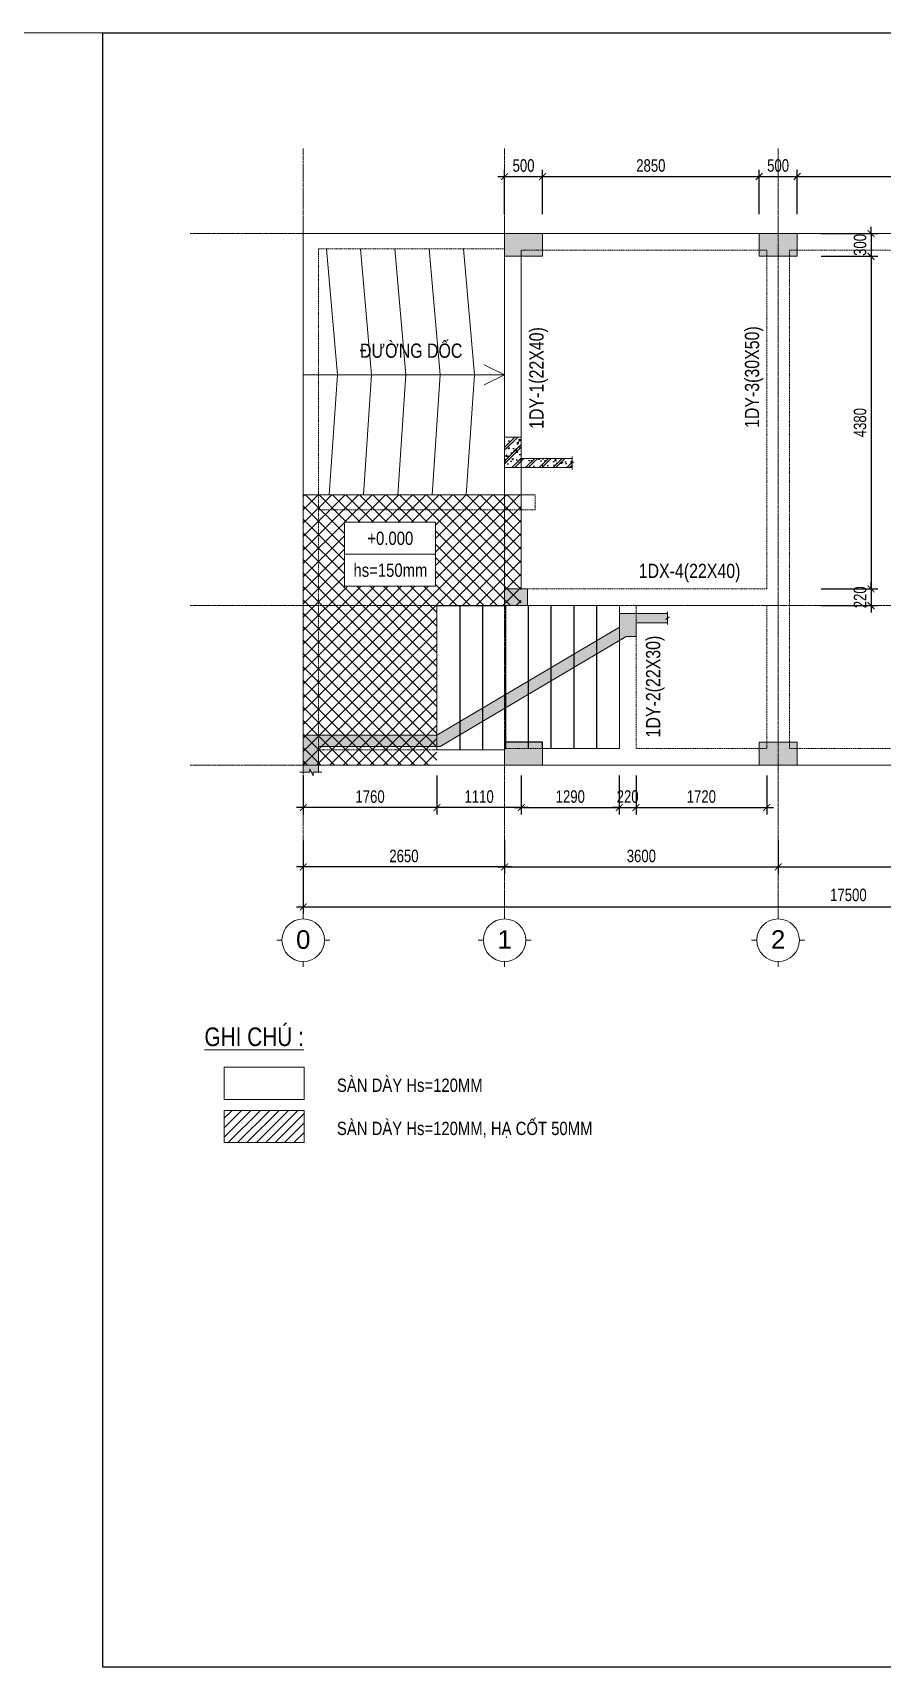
# Model space of a CAD drawing. Extents: x -165145 to 691808, y -202842 to 311040.
# Drawn here: x 212522 to 223704, y -21190 to 335 of the extents above; entities that cross this region are included whole.
import ezdxf
from ezdxf.enums import TextEntityAlignment as Align

# ---------------------------------------------------------------- set-up
doc = ezdxf.new("R2010")
doc.units = 0
doc.header["$LTSCALE"] = 10
doc.header["$MEASUREMENT"] = 0
for name, pattern in [('CENTER', [2, 1.25, -0.25, 0.25, -0.25]), ('HIDDEN', [2.3807, 1.587, -0.7937]), ('ketcau-1', [2, 1, 1])]:
    doc.linetypes.add(name, pattern=pattern)
doc.layers.get('0').update_dxf_attribs({"linetype": 'CONTINUOUS'})
doc.layers.get('Defpoints').update_dxf_attribs({"color": 5, "linetype": 'CONTINUOUS'})
for name, color, linetype, lineweight in [('DIM', 8, 'CONTINUOUS', 13), ('GE_KC_DIM', 1, 'CONTINUOUS', 20), ('GE_KC_GHICHU', 4, 'CONTINUOUS', 20), ('GE_KC_HATCH', 250, 'CONTINUOUS', 20), ('GE_KC_NETKHUAT', 9, 'HIDDEN', 20), ('GE_KC_NETMANH', 8, 'CONTINUOUS', 20), ('GE_KC_NETTHAY', 2, 'CONTINUOUS', 20), ('GE_KC_TEXT', 4, 'CONTINUOUS', 20), ('GE_KC_TEXT TRUC', 4, 'CONTINUOUS', 20), ('GE_KC_TRUC', 5, 'CENTER', 20), ('L-SITE', 91, 'CONTINUOUS', 9)]:
    doc.layers.add(name, color=color, linetype=linetype, lineweight=lineweight)
for name, color, linetype in [('GE_KC_AXIS', 5, 'CENTER'), ('HATCH', 179, 'CONTINUOUS'), ('REBAR', 6, 'CONTINUOUS')]:
    doc.layers.add(name, color=color, linetype=linetype)
doc.styles.add('Arial', font='arial.ttf', dxfattribs={"height": 400})
doc.styles.add('GE_KC-Arial', font='arial.ttf', dxfattribs={"width": 0.75})
doc.styles.add('VNCC-Arial', font='arial.ttf', dxfattribs={"width": 0.8})
doc.dimstyles.new('GE_KC_DIM75', dxfattribs={"dimscale": 75, "dimtxt": 2.2, "dimasz": 1.2, "dimexe": 1.2, "dimexo": 0, "dimgap": 0.8, "dimtad": 1, "dimdec": 0, "dimzin": 1, "dimdsep": 46, "dimtxsty": 'GE_KC-Arial', "dimblk": 'ARCHTICK', "dimcen": 1.2, "dimdle": 1.2, "dimclrd": 1, "dimclre": 1, "dimclrt": 4, "dimadec": 0, "dimazin": 0, "dimtfac": 1, "dimtdec": 0, "dimtix": 1, "dimtmove": 2, "dimatfit": 3, "dimfxl": 0.15, "dimtvp": 0.833333, "dimtolj": 1, "dimtzin": 0, "dimarcsym": 0})

# ---------------------------------------------------------------- blocks, each defined once
blk = doc.blocks.new('Grid - M_Grid Head - Circle-24584-TẦNG 2')
at = {"layer": 'L-SITE'}
for p, q in [((0, 4), (0, 5)), ((-4, 0), (-5, 0)), ((4, 0), (5, 0)), ((0, -4), (0, -5))]:
    blk.add_line(p, q, dxfattribs=at)
blk.add_circle((0, 0), 4, dxfattribs=at)
blk = doc.blocks.new('_ArchTick')
at = {"color": 0, "linetype": 'ByBlock', "const_width": 0.15}
blk.add_lwpolyline([(-0.5, -0.5), (0.5, 0.5)], dxfattribs=at)
blk = doc.blocks.new('*D1464')
at = {"layer": 'Defpoints', "color": 0, "transparency": 16777216}
for p in [(15914, 7000), (16882, 7000), (16048, 0)]:
    blk.add_point(p, dxfattribs=at)
at = {"layer": 'GE_KC_DIM', "color": 1, "lineweight": -2, "transparency": 16777216}
for p, q in [((15914, 7000), (16972, 7000)), ((16882, -90), (16882, 7090)), ((16048, 0), (16972, 0))]:
    blk.add_line(p, q, dxfattribs=at)
at = {"layer": 'GE_KC_DIM', "color": 1, "lineweight": -2, "transparency": 16777216, "xscale": 90, "yscale": 90, "zscale": 90}
for p, rotation in [((16882, 7000), 90), ((16882, 0), 270)]:
    blk.add_blockref('_ArchTick', p, dxfattribs=dict(at, rotation=rotation))
at = {"layer": 'GE_KC_DIM', "color": 4, "transparency": 16777216, "insert": (16737, 3500), "char_height": 165, "attachment_point": 5, "rotation": 90, "style": 'GE_KC-Arial'}
blk.add_mtext('\\A1;7000', dxfattribs=at)
blk = doc.blocks.new('*D1465')
at = {"layer": 'Defpoints', "color": 0, "transparency": 16777216}
for p in [(0, -991), (3600, -991), (3600, -1341)]:
    blk.add_point(p, dxfattribs=at)
at = {"layer": 'GE_KC_DIM', "color": 1, "lineweight": -2, "transparency": 16777216}
for p, q in [((0, -991), (0, -1431)), ((3600, -991), (3600, -1431)), ((-90, -1341), (3690, -1341))]:
    blk.add_line(p, q, dxfattribs=at)
at = {"layer": 'GE_KC_DIM', "color": 1, "lineweight": -2, "transparency": 16777216, "xscale": 90, "yscale": 90, "zscale": 90, "rotation": 180}
blk.add_blockref('_ArchTick', (0, -1341), dxfattribs=at)
at = {"layer": 'GE_KC_DIM', "color": 1, "lineweight": -2, "transparency": 16777216, "xscale": 90, "yscale": 90, "zscale": 90}
blk.add_blockref('_ArchTick', (3600, -1341), dxfattribs=at)
at = {"layer": 'GE_KC_DIM', "color": 4, "transparency": 16777216, "insert": (1800, -1197), "char_height": 165, "attachment_point": 5, "style": 'GE_KC-Arial'}
blk.add_mtext('\\A1;3600', dxfattribs=at)
blk = doc.blocks.new('*D1466')
at = {"layer": 'Defpoints', "color": 0, "transparency": 16777216}
for p in [(10800, -1062), (12450, -1062), (12450, -1341)]:
    blk.add_point(p, dxfattribs=at)
at = {"layer": 'GE_KC_DIM', "color": 1, "lineweight": -2, "transparency": 16777216}
for p, q in [((10800, -1062), (10800, -1431)), ((12450, -1062), (12450, -1431)), ((10710, -1341), (12540, -1341))]:
    blk.add_line(p, q, dxfattribs=at)
at = {"layer": 'GE_KC_DIM', "color": 1, "lineweight": -2, "transparency": 16777216, "xscale": 90, "yscale": 90, "zscale": 90, "rotation": 180}
blk.add_blockref('_ArchTick', (10800, -1341), dxfattribs=at)
at = {"layer": 'GE_KC_DIM', "color": 1, "lineweight": -2, "transparency": 16777216, "xscale": 90, "yscale": 90, "zscale": 90}
blk.add_blockref('_ArchTick', (12450, -1341), dxfattribs=at)
at = {"layer": 'GE_KC_DIM', "color": 4, "transparency": 16777216, "insert": (11625, -1197), "char_height": 165, "attachment_point": 5, "style": 'GE_KC-Arial'}
blk.add_mtext('\\A1;1650', dxfattribs=at)
blk = doc.blocks.new('*D1467')
at = {"layer": 'Defpoints', "color": 0, "transparency": 16777216}
for p in [(12450, -1062), (14850, -1062), (14850, -1341)]:
    blk.add_point(p, dxfattribs=at)
at = {"layer": 'GE_KC_DIM', "color": 1, "lineweight": -2, "transparency": 16777216}
for p, q in [((12450, -1062), (12450, -1431)), ((14850, -1062), (14850, -1431)), ((12360, -1341), (14940, -1341))]:
    blk.add_line(p, q, dxfattribs=at)
at = {"layer": 'GE_KC_DIM', "color": 1, "lineweight": -2, "transparency": 16777216, "xscale": 90, "yscale": 90, "zscale": 90, "rotation": 180}
blk.add_blockref('_ArchTick', (12450, -1341), dxfattribs=at)
at = {"layer": 'GE_KC_DIM', "color": 1, "lineweight": -2, "transparency": 16777216, "xscale": 90, "yscale": 90, "zscale": 90}
blk.add_blockref('_ArchTick', (14850, -1341), dxfattribs=at)
at = {"layer": 'GE_KC_DIM', "color": 4, "transparency": 16777216, "insert": (13650, -1197), "char_height": 165, "attachment_point": 5, "style": 'GE_KC-Arial'}
blk.add_mtext('\\A1;2400', dxfattribs=at)
blk = doc.blocks.new('*D1468')
at = {"layer": 'Defpoints', "color": 0, "transparency": 16777216}
for p in [(-2650, -991), (14850, -1062), (14850, -1866)]:
    blk.add_point(p, dxfattribs=at)
at = {"layer": 'GE_KC_DIM', "color": 1, "lineweight": -2, "transparency": 16777216}
for p, q in [((-2650, -991), (-2650, -1956)), ((14850, -1062), (14850, -1956)), ((-2740, -1866), (14940, -1866))]:
    blk.add_line(p, q, dxfattribs=at)
at = {"layer": 'GE_KC_DIM', "color": 1, "lineweight": -2, "transparency": 16777216, "xscale": 90, "yscale": 90, "zscale": 90, "rotation": 180}
blk.add_blockref('_ArchTick', (-2650, -1866), dxfattribs=at)
at = {"layer": 'GE_KC_DIM', "color": 1, "lineweight": -2, "transparency": 16777216, "xscale": 90, "yscale": 90, "zscale": 90}
blk.add_blockref('_ArchTick', (14850, -1866), dxfattribs=at)
at = {"layer": 'GE_KC_DIM', "color": 4, "transparency": 16777216, "insert": (4525, -1710), "char_height": 165, "attachment_point": 5, "style": 'GE_KC-Arial'}
blk.add_mtext('\\A1;17500', dxfattribs=at)
blk = doc.blocks.new('*D1469')
at = {"layer": 'Defpoints', "color": 0, "transparency": 16777216}
for p in [(15914, 7000), (15914, 2100), (16357, 2100)]:
    blk.add_point(p, dxfattribs=at)
at = {"layer": 'GE_KC_DIM', "color": 1, "lineweight": -2, "transparency": 16777216}
for p, q in [((15914, 7000), (16447, 7000)), ((16357, 7090), (16357, 2010)), ((15914, 2100), (16447, 2100))]:
    blk.add_line(p, q, dxfattribs=at)
at = {"layer": 'GE_KC_DIM', "color": 1, "lineweight": -2, "transparency": 16777216, "xscale": 90, "yscale": 90, "zscale": 90}
for p, rotation in [((16357, 7000), 90), ((16357, 2100), 270)]:
    blk.add_blockref('_ArchTick', p, dxfattribs=dict(at, rotation=rotation))
at = {"layer": 'GE_KC_DIM', "color": 4, "transparency": 16777216, "insert": (16212, 4550), "char_height": 165, "attachment_point": 5, "rotation": 90, "style": 'GE_KC-Arial'}
blk.add_mtext('\\A1;4900', dxfattribs=at)
blk = doc.blocks.new('*D1470')
at = {"layer": 'Defpoints', "color": 0, "transparency": 16777216}
for p in [(15914, 2100), (16048, 0), (16357, 0)]:
    blk.add_point(p, dxfattribs=at)
at = {"layer": 'GE_KC_DIM', "color": 1, "lineweight": -2, "transparency": 16777216}
for p, q in [((16357, 2190), (16357, -90)), ((15914, 2100), (16447, 2100)), ((16048, 0), (16447, 0))]:
    blk.add_line(p, q, dxfattribs=at)
at = {"layer": 'GE_KC_DIM', "color": 1, "lineweight": -2, "transparency": 16777216, "xscale": 90, "yscale": 90, "zscale": 90}
for p, rotation in [((16357, 2100), 90), ((16357, 0), 270)]:
    blk.add_blockref('_ArchTick', p, dxfattribs=dict(at, rotation=rotation))
at = {"layer": 'GE_KC_DIM', "color": 4, "transparency": 16777216, "insert": (16212, 1050), "char_height": 165, "attachment_point": 5, "rotation": 90, "style": 'GE_KC-Arial'}
blk.add_mtext('\\A1;2100', dxfattribs=at)
blk = doc.blocks.new('*D1471')
at = {"layer": 'Defpoints', "color": 0, "transparency": 16777216}
for p in [(-2650, -991), (0, -991), (-2650, -1341)]:
    blk.add_point(p, dxfattribs=at)
at = {"layer": 'GE_KC_DIM', "color": 1, "lineweight": -2, "transparency": 16777216}
for p, q in [((-2650, -991), (-2650, -1431)), ((0, -991), (0, -1431)), ((90, -1341), (-2740, -1341))]:
    blk.add_line(p, q, dxfattribs=at)
at = {"layer": 'GE_KC_DIM', "color": 1, "lineweight": -2, "transparency": 16777216, "xscale": 90, "yscale": 90, "zscale": 90, "rotation": 180}
blk.add_blockref('_ArchTick', (-2650, -1341), dxfattribs=at)
at = {"layer": 'GE_KC_DIM', "color": 1, "lineweight": -2, "transparency": 16777216, "xscale": 90, "yscale": 90, "zscale": 90}
blk.add_blockref('_ArchTick', (0, -1341), dxfattribs=at)
at = {"layer": 'GE_KC_DIM', "color": 4, "transparency": 16777216, "insert": (-1325, -1197), "char_height": 165, "attachment_point": 5, "style": 'GE_KC-Arial'}
blk.add_mtext('\\A1;2650', dxfattribs=at)
blk = doc.blocks.new('*D1472')
at = {"layer": 'Defpoints', "color": 0, "transparency": 16777216}
for p in [(3600, -991), (7200, -991), (7200, -1341)]:
    blk.add_point(p, dxfattribs=at)
at = {"layer": 'GE_KC_DIM', "color": 1, "lineweight": -2, "transparency": 16777216}
for p, q in [((3600, -991), (3600, -1431)), ((7200, -991), (7200, -1431)), ((3510, -1341), (7290, -1341))]:
    blk.add_line(p, q, dxfattribs=at)
at = {"layer": 'GE_KC_DIM', "color": 1, "lineweight": -2, "transparency": 16777216, "xscale": 90, "yscale": 90, "zscale": 90, "rotation": 180}
blk.add_blockref('_ArchTick', (3600, -1341), dxfattribs=at)
at = {"layer": 'GE_KC_DIM', "color": 1, "lineweight": -2, "transparency": 16777216, "xscale": 90, "yscale": 90, "zscale": 90}
blk.add_blockref('_ArchTick', (7200, -1341), dxfattribs=at)
at = {"layer": 'GE_KC_DIM', "color": 4, "transparency": 16777216, "insert": (5400, -1197), "char_height": 165, "attachment_point": 5, "style": 'GE_KC-Arial'}
blk.add_mtext('\\A1;3600', dxfattribs=at)
blk = doc.blocks.new('*D1473')
at = {"layer": 'Defpoints', "color": 0, "transparency": 16777216}
for p in [(7200, -991), (10800, -1062), (10800, -1341)]:
    blk.add_point(p, dxfattribs=at)
at = {"layer": 'GE_KC_DIM', "color": 1, "lineweight": -2, "transparency": 16777216}
for p, q in [((7200, -991), (7200, -1431)), ((10800, -1062), (10800, -1431)), ((7110, -1341), (10890, -1341))]:
    blk.add_line(p, q, dxfattribs=at)
at = {"layer": 'GE_KC_DIM', "color": 1, "lineweight": -2, "transparency": 16777216, "xscale": 90, "yscale": 90, "zscale": 90, "rotation": 180}
blk.add_blockref('_ArchTick', (7200, -1341), dxfattribs=at)
at = {"layer": 'GE_KC_DIM', "color": 1, "lineweight": -2, "transparency": 16777216, "xscale": 90, "yscale": 90, "zscale": 90}
blk.add_blockref('_ArchTick', (10800, -1341), dxfattribs=at)
at = {"layer": 'GE_KC_DIM', "color": 4, "transparency": 16777216, "insert": (9000, -1197), "char_height": 165, "attachment_point": 5, "style": 'GE_KC-Arial'}
blk.add_mtext('\\A1;3600', dxfattribs=at)
blk = doc.blocks.new('HTT2')
at = {"layer": 'GE_KC_HATCH'}
h = blk.add_hatch(dxfattribs=at)
h.set_pattern_fill('ANSI31', color=256, scale=700)
h.set_pattern_definition([(45, (-218733.47, 9309.92), (-61.871843, 61.871843), [])])
h.paths.add_polyline_path([(12450, 6775), (11050, 6785), (11050, 6610), (11050, 6600), (11050, 4110), (12450, 4110)])
h.paths.add_polyline_path([(12384, 4366), (12384, 5829)], flags=16)
h = blk.add_hatch(color=256, dxfattribs=at)
h.dxf.hatch_style = 1
h.paths.add_polyline_path([(12947, 6577), (14630, 6780), (12670, 6780), (12670, 6090)])
h = blk.add_hatch(color=256, dxfattribs=at)
h.dxf.hatch_style = 1
h.paths.add_polyline_path([(14630, 5870), (12670, 5870), (12670, 2210), (13050, 5379)])
h = blk.add_hatch(color=256, dxfattribs=at)
h.dxf.hatch_style = 1
h.paths.add_polyline_path([(14630, 1990), (12670, 1990), (12670, 220), (13044, 1670)])
at = {"layer": 'DIM', "ltscale": 0.05}
for points in [[(-2346, 6800), (-2201, 5139), (-2308, 3560)], [(-1895, 6800), (-1750, 5139), (-1857, 3560)], [(-1444, 6800), (-1299, 5139), (-1406, 3560)], [(-993, 6800), (-848, 5139), (-955, 3560)], [(-542, 6800), (-397, 5139), (-504, 3560)]]:
    blk.add_lwpolyline(points, dxfattribs=at)
at = {"layer": 'GE_KC_HATCH', "flags": 128}
for points in [[(12670, 6090), (12947, 6577), (14630, 6780)], [(12670, 2210), (13050, 5379), (14630, 5870)], [(12670, 220), (13044, 1670), (14630, 1990)]]:
    blk.add_lwpolyline(points, dxfattribs=at)
at = {"layer": 'GE_KC_NETKHUAT'}
for p, q in [((3450, 6780), (220, 6780)), ((3450, 6780), (3450, 2320)), ((3750, 6780), (3750, 220)), ((7050, 6780), (3750, 6780)), ((7050, 6780), (7050, 220)), ((10750, 6780), (7350, 6780)), ((7350, 6780), (7350, 220)), ((10750, 6780), (10750, 220)), ((12450, 6780), (11050, 6780)), ((11050, 6780), (11050, 4110)), ((12450, 6780), (12450, 4110)), ((12450, 4110), (11050, 4110)), ((12450, 3890), (11050, 3890)), ((11050, 3890), (11050, 220)), ((12450, 3890), (12450, 220)), ((400, 3360), (400, 3560)), ((400, 3360), (-2450, 3360)), ((220, 2320), (3450, 2320)), ((0, 2100), (1510, 2100)), ((1510, 220), (1510, 2100)), ((1730, 220), (1730, 2100)), ((1730, 2100), (3450, 2100)), ((3450, 2100), (3450, 220)), ((1510, 220), (0, 220)), ((3450, 220), (1730, 220)), ((7050, 220), (3750, 220)), ((10750, 220), (7350, 220)), ((12450, 220), (11050, 220))]:
    blk.add_line(p, q, dxfattribs=at)
at = {"layer": 'GE_KC_NETKHUAT', "flags": 128}
blk.add_lwpolyline([(0, 6800), (-2450, 6800), (-2450, 200), (0, 200)], dxfattribs=at)
at = {"layer": 'GE_KC_NETTHAY'}
for p, q in [((-2650, 7000), (0, 7000)), ((-2650, 0), (-2650, 7000)), ((14850, 7000), (0, 7000)), ((0, 2100), (0, 7000)), ((14850, 7000), (14850, 0)), ((220, 2320), (220, 6780)), ((12670, 6780), (12670, 6090)), ((14630, 6780), (12670, 6780)), ((14630, 6780), (14630, 6090)), ((14630, 6090), (12670, 6090)), ((14630, 5870), (12670, 5870)), ((12670, 5870), (12670, 2210)), ((14630, 5870), (14630, 2210)), ((400, 3560), (-2450, 3560)), ((12670, 2210), (14630, 2210)), ((-890, 200), (-890, 2100)), ((-890, 2100), (1510, 2100)), ((1510, 2100), (1510, 220)), ((12670, 1990), (12670, 220)), ((12670, 1990), (14630, 1990)), ((14630, 1990), (14630, 220)), ((0, 0), (0, 220)), ((1510, 220), (500, 220)), ((14630, 220), (12670, 220)), ((0, 0), (-2650, 0)), ((0, 200), (-890, 200)), ((14850, 0), (0, 0))]:
    blk.add_line(p, q, dxfattribs=at)
blk.add_lwpolyline([(11050, 6780), (12450, 6780), (12450, 4110), (11050, 4110)], close=True, dxfattribs=at)
at = {"layer": 'HATCH', "ltscale": 0.05}
for p, q in [((-890, 2100), (10, 2100)), ((-590, 2100), (-590, 200)), ((-290, 2100), (-290, 200)), ((10, 2100), (10, 220)), ((310, 2100), (310, 220)), ((610, 2100), (610, 220)), ((910, 2100), (910, 220)), ((1210, 2100), (1210, 220))]:
    blk.add_line(p, q, dxfattribs=at)
at = {"layer": 'REBAR'}
for p, q in [((500, 300), (0, 300)), ((0, 300), (0, 200)), ((500, 220), (500, 300))]:
    blk.add_line(p, q, dxfattribs=at)
blk = doc.blocks.new('C-22x30')
at = {"layer": 'GE_KC_HATCH', "linetype": 'ketcau-1'}
blk.add_hatch(color=1, dxfattribs=at).paths.add_polyline_path([(150, 110), (-150, 110), (-150, -110), (150, -110)])
at = {"layer": 'GE_KC_NETTHAY', "linetype": 'Continuous'}
blk.add_lwpolyline([(150, 110), (-150, 110), (-150, -110), (150, -110)], close=True, dxfattribs=at)
blk = doc.blocks.new('MBDVC-T1')
at = {"layer": 'GE_KC_HATCH', "linetype": 'ketcau-1'}
for points in [[(500, 7000), (0, 7000), (0, 6700), (500, 6700)], [(3850, 7000), (3350, 7000), (3350, 6700), (3850, 6700)], [(7450, 7000), (6950, 7000), (6950, 6700), (7450, 6700)], [(11050, 7000), (10550, 7000), (10550, 6700), (11050, 6700)], [(14850, 7000), (14630, 7000), (14630, 6600), (14850, 6600)], [(12850, 2210), (12450, 2210), (12450, 1990), (12850, 1990)], [(14850, 2210), (14450, 2210), (14450, 1990), (14850, 1990)], [(500, 300), (0, 300), (0, 0), (500, 0)], [(3850, 300), (3350, 300), (3350, 0), (3850, 0)], [(7450, 300), (6950, 300), (6950, 0), (7450, 0)], [(11050, 300), (10550, 300), (10550, 0), (11050, 0)], [(12850, 220), (12450, 220), (12450, 0), (12850, 0)], [(14850, 220), (14450, 220), (14450, 0), (14850, 0)]]:
    blk.add_hatch(color=1, dxfattribs=at).paths.add_polyline_path(points)
at = {"layer": 'GE_KC_NETTHAY', "linetype": 'Continuous'}
for points in [[(500, 7000), (0, 7000), (0, 6700), (500, 6700)], [(3850, 7000), (3350, 7000), (3350, 6700), (3850, 6700)], [(7450, 7000), (6950, 7000), (6950, 6700), (7450, 6700)], [(11050, 7000), (10550, 7000), (10550, 6700), (11050, 6700)], [(14850, 7000), (14630, 7000), (14630, 6600), (14850, 6600)], [(12850, 2210), (12450, 2210), (12450, 1990), (12850, 1990)], [(14850, 2210), (14450, 2210), (14450, 1990), (14850, 1990)], [(500, 300), (0, 300), (0, 0), (500, 0)], [(3850, 300), (3350, 300), (3350, 0), (3850, 0)], [(7450, 300), (6950, 300), (6950, 0), (7450, 0)], [(11050, 300), (10550, 300), (10550, 0), (11050, 0)], [(12850, 220), (12450, 220), (12450, 0), (12850, 0)], [(14850, 220), (14450, 220), (14450, 0), (14850, 0)]]:
    blk.add_lwpolyline(points, close=True, dxfattribs=at)
at = {"layer": 'GE_KC_NETKHUAT'}
blk.add_blockref('C-22x30', (150, 2210), dxfattribs=at)
blk = doc.blocks.new('*D2071')
at = {"layer": 'Defpoints', "color": 0, "transparency": 16777216}
for p in [(222898, -2310), (222898, -2610), (223556, -2610)]:
    blk.add_point(p, dxfattribs=at)
at = {"layer": 'GE_KC_DIM', "color": 1, "lineweight": -2, "transparency": 16777216}
for p, q in [((222898, -2310), (223646, -2310)), ((223556, -2310), (223556, -2220)), ((223556, -2310), (223556, -2610)), ((222898, -2610), (223646, -2610)), ((223556, -2610), (223556, -2700))]:
    blk.add_line(p, q, dxfattribs=at)
at = {"layer": 'GE_KC_DIM', "color": 1, "lineweight": -2, "transparency": 16777216, "xscale": 90, "yscale": 90, "zscale": 90}
for p, rotation in [((223556, -2310), 270), ((223556, -2610), 90)]:
    blk.add_blockref('_ArchTick', p, dxfattribs=dict(at, rotation=rotation))
at = {"layer": 'GE_KC_DIM', "color": 4, "transparency": 16777216, "insert": (223412, -2460), "char_height": 165, "attachment_point": 5, "rotation": 90, "style": 'GE_KC-Arial'}
blk.add_mtext('\\A1;300', dxfattribs=at)
blk = doc.blocks.new('*D2072')
at = {"layer": 'Defpoints', "color": 0, "transparency": 16777216}
for p in [(222898, -2610), (222898, -6990), (223556, -6990)]:
    blk.add_point(p, dxfattribs=at)
at = {"layer": 'GE_KC_DIM', "color": 1, "lineweight": -2, "transparency": 16777216}
for p, q in [((223556, -2520), (223556, -7080)), ((222898, -2610), (223646, -2610)), ((222898, -6990), (223646, -6990))]:
    blk.add_line(p, q, dxfattribs=at)
at = {"layer": 'GE_KC_DIM', "color": 1, "lineweight": -2, "transparency": 16777216, "xscale": 90, "yscale": 90, "zscale": 90}
for p, rotation in [((223556, -2610), 90), ((223556, -6990), 270)]:
    blk.add_blockref('_ArchTick', p, dxfattribs=dict(at, rotation=rotation))
at = {"layer": 'GE_KC_DIM', "color": 4, "transparency": 16777216, "insert": (223412, -4800), "char_height": 165, "attachment_point": 5, "rotation": 90, "style": 'GE_KC-Arial'}
blk.add_mtext('\\A1;4380', dxfattribs=at)
blk = doc.blocks.new('*D2073')
at = {"layer": 'Defpoints', "color": 0, "transparency": 16777216}
for p in [(222898, -6990), (222898, -7210), (223556, -7210)]:
    blk.add_point(p, dxfattribs=at)
at = {"layer": 'GE_KC_DIM', "color": 1, "lineweight": -2, "transparency": 16777216}
for p, q in [((222898, -6990), (223646, -6990)), ((223556, -6990), (223556, -6900)), ((223556, -6990), (223556, -7210)), ((222898, -7210), (223646, -7210)), ((223556, -7210), (223556, -7300))]:
    blk.add_line(p, q, dxfattribs=at)
at = {"layer": 'GE_KC_DIM', "color": 1, "lineweight": -2, "transparency": 16777216, "xscale": 90, "yscale": 90, "zscale": 90}
for p, rotation in [((223556, -6990), 270), ((223556, -7210), 90)]:
    blk.add_blockref('_ArchTick', p, dxfattribs=dict(at, rotation=rotation))
at = {"layer": 'GE_KC_DIM', "color": 4, "transparency": 16777216, "insert": (223412, -7100), "char_height": 165, "attachment_point": 5, "rotation": 90, "style": 'GE_KC-Arial'}
blk.add_mtext('\\A1;220', dxfattribs=at)
blk = doc.blocks.new('*D2074')
at = {"layer": 'Defpoints', "color": 0, "transparency": 16777216}
for p in [(218953, -9446), (220243, -9446), (220243, -9869)]:
    blk.add_point(p, dxfattribs=at)
at = {"layer": 'GE_KC_DIM', "color": 1, "lineweight": -2, "transparency": 16777216}
for p, q in [((218953, -9446), (218953, -9959)), ((220243, -9446), (220243, -9959)), ((218863, -9869), (220333, -9869))]:
    blk.add_line(p, q, dxfattribs=at)
at = {"layer": 'GE_KC_DIM', "color": 1, "lineweight": -2, "transparency": 16777216, "xscale": 90, "yscale": 90, "zscale": 90, "rotation": 180}
blk.add_blockref('_ArchTick', (218953, -9869), dxfattribs=at)
at = {"layer": 'GE_KC_DIM', "color": 1, "lineweight": -2, "transparency": 16777216, "xscale": 90, "yscale": 90, "zscale": 90}
blk.add_blockref('_ArchTick', (220243, -9869), dxfattribs=at)
at = {"layer": 'GE_KC_DIM', "color": 4, "transparency": 16777216, "insert": (219598, -9725), "char_height": 165, "attachment_point": 5, "style": 'GE_KC-Arial'}
blk.add_mtext('\\A1;1290', dxfattribs=at)
blk = doc.blocks.new('*D2075')
at = {"layer": 'Defpoints', "color": 0, "transparency": 16777216}
for p in [(220243, -9446), (220463, -9446), (220463, -9869)]:
    blk.add_point(p, dxfattribs=at)
at = {"layer": 'GE_KC_DIM', "color": 1, "lineweight": -2, "transparency": 16777216}
for p, q in [((220243, -9446), (220243, -9959)), ((220463, -9446), (220463, -9959)), ((220243, -9869), (220153, -9869)), ((220243, -9869), (220463, -9869)), ((220463, -9869), (220553, -9869))]:
    blk.add_line(p, q, dxfattribs=at)
at = {"layer": 'GE_KC_DIM', "color": 1, "lineweight": -2, "transparency": 16777216, "xscale": 90, "yscale": 90, "zscale": 90}
blk.add_blockref('_ArchTick', (220243, -9869), dxfattribs=at)
at = {"layer": 'GE_KC_DIM', "color": 1, "lineweight": -2, "transparency": 16777216, "xscale": 90, "yscale": 90, "zscale": 90, "rotation": 180}
blk.add_blockref('_ArchTick', (220463, -9869), dxfattribs=at)
at = {"layer": 'GE_KC_DIM', "color": 4, "transparency": 16777216, "insert": (220353, -9725), "char_height": 165, "attachment_point": 5, "style": 'GE_KC-Arial'}
blk.add_mtext('\\A1;220', dxfattribs=at)
blk = doc.blocks.new('*D2076')
at = {"layer": 'Defpoints', "color": 0, "transparency": 16777216}
for p in [(220463, -9446), (222183, -9446), (222183, -9869)]:
    blk.add_point(p, dxfattribs=at)
at = {"layer": 'GE_KC_DIM', "color": 1, "lineweight": -2, "transparency": 16777216}
for p, q in [((220463, -9446), (220463, -9959)), ((222183, -9446), (222183, -9959)), ((220373, -9869), (222273, -9869))]:
    blk.add_line(p, q, dxfattribs=at)
at = {"layer": 'GE_KC_DIM', "color": 1, "lineweight": -2, "transparency": 16777216, "xscale": 90, "yscale": 90, "zscale": 90, "rotation": 180}
blk.add_blockref('_ArchTick', (220463, -9869), dxfattribs=at)
at = {"layer": 'GE_KC_DIM', "color": 1, "lineweight": -2, "transparency": 16777216, "xscale": 90, "yscale": 90, "zscale": 90}
blk.add_blockref('_ArchTick', (222183, -9869), dxfattribs=at)
at = {"layer": 'GE_KC_DIM', "color": 4, "transparency": 16777216, "insert": (221323, -9725), "char_height": 165, "attachment_point": 5, "style": 'GE_KC-Arial'}
blk.add_mtext('\\A1;1720', dxfattribs=at)
blk = doc.blocks.new('*D2137')
at = {"layer": 'Defpoints', "color": 0, "transparency": 16777216}
for p in [(222083, -1560), (219233, -2053), (222083, -2053)]:
    blk.add_point(p, dxfattribs=at)
at = {"layer": 'GE_KC_DIM', "color": 1, "lineweight": -2, "transparency": 16777216}
for p, q in [((219233, -2053), (219233, -1470)), ((222083, -2053), (222083, -1470)), ((219143, -1560), (222173, -1560))]:
    blk.add_line(p, q, dxfattribs=at)
at = {"layer": 'GE_KC_DIM', "color": 1, "lineweight": -2, "transparency": 16777216, "xscale": 90, "yscale": 90, "zscale": 90, "rotation": 180}
blk.add_blockref('_ArchTick', (219233, -1560), dxfattribs=at)
at = {"layer": 'GE_KC_DIM', "color": 1, "lineweight": -2, "transparency": 16777216, "xscale": 90, "yscale": 90, "zscale": 90}
blk.add_blockref('_ArchTick', (222083, -1560), dxfattribs=at)
at = {"layer": 'GE_KC_DIM', "color": 4, "transparency": 16777216, "insert": (220658, -1415), "char_height": 165, "attachment_point": 5, "style": 'GE_KC-Arial'}
blk.add_mtext('\\A1;2850', dxfattribs=at)
blk = doc.blocks.new('*D2138')
at = {"layer": 'Defpoints', "color": 0, "transparency": 16777216}
for p in [(222583, -1560), (222083, -2053), (222583, -2053)]:
    blk.add_point(p, dxfattribs=at)
at = {"layer": 'GE_KC_DIM', "color": 1, "lineweight": -2, "transparency": 16777216}
for p, q in [((222083, -2053), (222083, -1470)), ((222583, -2053), (222583, -1470)), ((221993, -1560), (222673, -1560))]:
    blk.add_line(p, q, dxfattribs=at)
at = {"layer": 'GE_KC_DIM', "color": 1, "lineweight": -2, "transparency": 16777216, "xscale": 90, "yscale": 90, "zscale": 90, "rotation": 180}
blk.add_blockref('_ArchTick', (222083, -1560), dxfattribs=at)
at = {"layer": 'GE_KC_DIM', "color": 1, "lineweight": -2, "transparency": 16777216, "xscale": 90, "yscale": 90, "zscale": 90}
blk.add_blockref('_ArchTick', (222583, -1560), dxfattribs=at)
at = {"layer": 'GE_KC_DIM', "color": 4, "transparency": 16777216, "insert": (222333, -1415), "char_height": 165, "attachment_point": 5, "style": 'GE_KC-Arial'}
blk.add_mtext('\\A1;500', dxfattribs=at)
blk = doc.blocks.new('*D2139')
at = {"layer": 'Defpoints', "color": 0, "transparency": 16777216}
for p in [(225683, -1560), (222583, -2053), (225683, -2053)]:
    blk.add_point(p, dxfattribs=at)
at = {"layer": 'GE_KC_DIM', "color": 1, "lineweight": -2, "transparency": 16777216}
for p, q in [((222583, -2053), (222583, -1470)), ((225683, -2053), (225683, -1470)), ((222493, -1560), (225773, -1560))]:
    blk.add_line(p, q, dxfattribs=at)
at = {"layer": 'GE_KC_DIM', "color": 1, "lineweight": -2, "transparency": 16777216, "xscale": 90, "yscale": 90, "zscale": 90, "rotation": 180}
blk.add_blockref('_ArchTick', (222583, -1560), dxfattribs=at)
at = {"layer": 'GE_KC_DIM', "color": 1, "lineweight": -2, "transparency": 16777216, "xscale": 90, "yscale": 90, "zscale": 90}
blk.add_blockref('_ArchTick', (225683, -1560), dxfattribs=at)
at = {"layer": 'GE_KC_DIM', "color": 4, "transparency": 16777216, "insert": (224133, -1415), "char_height": 165, "attachment_point": 5, "style": 'GE_KC-Arial'}
blk.add_mtext('\\A1;3100', dxfattribs=at)
blk = doc.blocks.new('*D2145')
at = {"layer": 'Defpoints', "color": 0, "transparency": 16777216}
for p in [(219233, -1560), (218733, -2053), (219233, -2053)]:
    blk.add_point(p, dxfattribs=at)
at = {"layer": 'GE_KC_DIM', "color": 1, "lineweight": -2, "transparency": 16777216}
for p, q in [((218733, -2053), (218733, -1470)), ((219233, -2053), (219233, -1470)), ((218643, -1560), (219323, -1560))]:
    blk.add_line(p, q, dxfattribs=at)
at = {"layer": 'GE_KC_DIM', "color": 1, "lineweight": -2, "transparency": 16777216, "xscale": 90, "yscale": 90, "zscale": 90, "rotation": 180}
blk.add_blockref('_ArchTick', (218733, -1560), dxfattribs=at)
at = {"layer": 'GE_KC_DIM', "color": 1, "lineweight": -2, "transparency": 16777216, "xscale": 90, "yscale": 90, "zscale": 90}
blk.add_blockref('_ArchTick', (219233, -1560), dxfattribs=at)
at = {"layer": 'GE_KC_DIM', "color": 4, "transparency": 16777216, "insert": (218983, -1415), "char_height": 165, "attachment_point": 5, "style": 'GE_KC-Arial'}
blk.add_mtext('\\A1;500', dxfattribs=at)
blk = doc.blocks.new('*D2150')
at = {"layer": 'Defpoints', "color": 0, "transparency": 16777216}
for p in [(217843, -9446), (218953, -9446), (217843, -9869)]:
    blk.add_point(p, dxfattribs=at)
at = {"layer": 'GE_KC_DIM', "color": 1, "lineweight": -2, "transparency": 16777216}
for p, q in [((217843, -9446), (217843, -9959)), ((218953, -9446), (218953, -9959)), ((219043, -9869), (217753, -9869))]:
    blk.add_line(p, q, dxfattribs=at)
at = {"layer": 'GE_KC_DIM', "color": 1, "lineweight": -2, "transparency": 16777216, "xscale": 90, "yscale": 90, "zscale": 90, "rotation": 180}
blk.add_blockref('_ArchTick', (217843, -9869), dxfattribs=at)
at = {"layer": 'GE_KC_DIM', "color": 1, "lineweight": -2, "transparency": 16777216, "xscale": 90, "yscale": 90, "zscale": 90}
blk.add_blockref('_ArchTick', (218953, -9869), dxfattribs=at)
at = {"layer": 'GE_KC_DIM', "color": 4, "transparency": 16777216, "insert": (218398, -9725), "char_height": 165, "attachment_point": 5, "style": 'GE_KC-Arial'}
blk.add_mtext('\\A1;1110', dxfattribs=at)
blk = doc.blocks.new('*D2151')
at = {"layer": 'Defpoints', "color": 0, "transparency": 16777216}
for p in [(216083, -9446), (217843, -9446), (216083, -9869)]:
    blk.add_point(p, dxfattribs=at)
at = {"layer": 'GE_KC_DIM', "color": 1, "lineweight": -2, "transparency": 16777216}
for p, q in [((216083, -9446), (216083, -9959)), ((217843, -9446), (217843, -9959)), ((217933, -9869), (215993, -9869))]:
    blk.add_line(p, q, dxfattribs=at)
at = {"layer": 'GE_KC_DIM', "color": 1, "lineweight": -2, "transparency": 16777216, "xscale": 90, "yscale": 90, "zscale": 90, "rotation": 180}
blk.add_blockref('_ArchTick', (216083, -9869), dxfattribs=at)
at = {"layer": 'GE_KC_DIM', "color": 1, "lineweight": -2, "transparency": 16777216, "xscale": 90, "yscale": 90, "zscale": 90}
blk.add_blockref('_ArchTick', (217843, -9869), dxfattribs=at)
at = {"layer": 'GE_KC_DIM', "color": 4, "transparency": 16777216, "insert": (216963, -9725), "char_height": 165, "attachment_point": 5, "style": 'GE_KC-Arial'}
blk.add_mtext('\\A1;1760', dxfattribs=at)
blk = doc.blocks.new('A$Cb2160db0')
at = {"layer": 'HATCH', "true_color": 0x79c3b8}
h = blk.add_hatch(dxfattribs=at)
h.set_pattern_fill('BT-01', color=123, scale=30, pattern_type=2)
h.set_pattern_definition([(50, (-206703.92, 10224.49), (215.17805, -18.82564), [22.5, -247.5]), (355, (-206703.92, 10224.5), (-41.6254, 225.65764), [18, -198]), (100.4514, (-206686, 10222.92), (173.55281, 206.83186), [19.12206, -210.34263]), (46.1842, (-206703.92, 10284.5), (320.1723, -49.6557), [33.75, -371.25]), (96.6356, (-206677.24, 10280.35), (280.3988, 292.23536), [28.6831, -315.5139]), (351.1842, (-206703.92, 10284.5), (280.3986, 292.2356), [27, -297]), (21, (-206673.92, 10269.49), (179.07212, -120.78567), [22.5, -247.5]), (326, (-206673.92, 10269.5), (72.9946, 217.54501), [18, -198]), (71.4514, (-206659, 10259.42), (252.06679, 96.75915), [19.12206, -210.34263]), (37.5, (-206703.925, 10224.49), (3.647957, 99.868156), [0, -195.6, 0, -201, 0, -198.75]), (7.5, (-206703.92, 10224.49), (78.92086, 118.323514), [0, -114.6, 0, -191.1, 0, -75.75]), (327.5, (-206770.825, 10224.49), (160.14673, -6.76646), [0, -75, 0, -234, 0, -310.5]), (317.5, (-206800.82, 10224.49), (174.95585, 30.031495), [0, -97.5, 0, -155.4, 0, -220.5]), (45, (-206703.92, 10224.49), (-90.156115, 90.156115), []), (45, (-206703.92, 10261.24), (-90.156115, 90.156115), [])])
h.paths.add_polyline_path([(4248, 1695), (4380, 1695), (4380, 1875), (4794, 1875), (4794, 1923), (4770, 1923), (4818, 1947), (4794, 1947), (4794, 1995), (4160, 1995), (4160, 1817), (1760, 395), (1760, 395), (0, 395), (0, -95), (88, -95), (88, -51), (132, -139), (132, -95), (200, -95), (200, 245), (1801, 245)])
at = {"layer": 'GE_KC_NETTHAY', "flags": 128}
for points in [[(4794, 1995), (4160, 1995), (4160, 1817), (1760, 395), (1760, 395), (0, 395), (0, -95)], [(200, -95), (200, 245), (1801, 245), (4248, 1695), (4380, 1695), (4380, 1875), (4794, 1875)]]:
    blk.add_lwpolyline(points, dxfattribs=at)
at = {"layer": 'GE_KC_NETTHAY', "color": 8, "flags": 128}
for points in [[(4794, 2019), (4794, 1947), (4818, 1947), (4770, 1923), (4794, 1923), (4794, 1851)], [(244, -95), (132, -95), (132, -139), (88, -51), (88, -95), (-44, -95)]]:
    blk.add_lwpolyline(points, dxfattribs=at)
blk = doc.blocks.new('TRUC')
at = {"layer": 'GE_KC_TRUC', "ltscale": 2}
for p, q in [((-2650, -1955.6), (-2650, 8124.4)), ((0, -1955.6), (0, 8124.4)), ((3600, -1955.6), (3600, 8124.4)), ((7200, -1955.6), (7200, 8124.4)), ((10800, -1955.6), (10800, 8124.4)), ((12450, -1955.6), (12450, 8124.4)), ((14850, -1955.6), (14850, 8124.4)), ((-4139.6, 7000), (16969.7, 7000)), ((-4139.6, 2100), (16969.7, 2100)), ((-4139.6, 0), (16969.7, 0))]:
    blk.add_line(p, q, dxfattribs=at)
at = {"layer": 'GE_KC_TEXT TRUC', "lineweight": 9, "xscale": 70, "yscale": 70, "zscale": 70, "rotation": 270}
for p in [(17319.7, 7000), (17319.7, 2100), (17319.7, 0), (-2650, -2305.6), (0, -2305.6), (3600, -2305.6), (7200, -2305.6), (10800, -2305.6), (12450, -2305.6), (14850, -2305.6)]:
    blk.add_blockref('Grid - M_Grid Head - Circle-24584-TẦNG 2', p, dxfattribs=at)
at = {"layer": 'GE_KC_TEXT TRUC', "style": 'Arial'}
for s, p in [('B', (17319.7, 6886.4)), ('A1', (17319.7, 1986.4)), ('A', (17319.7, -113.6)), ('0', (-2650, -2419.2)), ('1', (0, -2419.2)), ('2', (3600, -2419.2)), ('2a', (7200, -2419.2)), ('3', (10800, -2419.2)), ('4', (12450, -2419.2)), ('5', (14850, -2419.2))]:
    blk.add_text(s, height=245, dxfattribs=at).set_placement(p, align=Align.CENTER)
at = {"layer": 'GE_KC_DIM'}
for base, p1, p2, picture, middle in [((16881.7, 7000), (16048.4, 0), (15914.3, 7000), '*D1464', (16737.4, 3500)), ((16356.7, 2100), (15914.3, 7000), (15914.3, 2100), '*D1469', (16212.4, 4550)), ((16356.7, 0), (15914.3, 2100), (16048.4, 0), '*D1470', (16212.4, 1050))]:
    dim = blk.add_linear_dim(base=base, p1=p1, p2=p2, angle=90, dimstyle='GE_KC_DIM75', dxfattribs=at)
    dim.commit()
    dim.dimension.update_dxf_attribs({"geometry": picture, "text_midpoint": middle})
dim = blk.add_linear_dim(base=(14850, -1866.2), p1=(-2650, -990.7), p2=(14850, -1061.9), dimstyle='GE_KC_DIM75', dxfattribs=at)
dim.commit()
dim.dimension.update_dxf_attribs({"geometry": '*D1468', "text_midpoint": (4525, -1710.5), "dimtype": 128})
for base, p1, p2, picture, middle in [((-2650, -1341.2), (0, -990.7), (-2650, -990.7), '*D1471', (-1325, -1197)), ((3600, -1341.2), (0, -990.7), (3600, -990.7), '*D1465', (1800, -1196.9)), ((7200, -1341.2), (3600, -990.7), (7200, -990.7), '*D1472', (5400, -1196.9)), ((10800, -1341.2), (7200, -990.7), (10800, -1061.9), '*D1473', (9000, -1196.9)), ((12450, -1341.2), (10800, -1061.9), (12450, -1061.9), '*D1466', (11625, -1197)), ((14850, -1341.2), (12450, -1061.9), (14850, -1061.9), '*D1467', (13650, -1197))]:
    dim = blk.add_linear_dim(base=base, p1=p1, p2=p2, dimstyle='GE_KC_DIM75', dxfattribs=at)
    dim.commit()
    dim.dimension.update_dxf_attribs({"geometry": picture, "text_midpoint": middle})

msp = doc.modelspace()

# ---------------------------------------------------------------- hatches: boundary and pattern name
at = {"layer": 'GE_KC_HATCH'}
h = msp.add_hatch(dxfattribs=at)
h.set_pattern_fill('ANSI37', color=256, scale=1000)
h.paths.add_polyline_path([(216625.66793, -6952.89982), (216625.66793, -6532.89982), (217825.48522, -6532.89982), (217825.48522, -6952.89982)])
h.paths.add_polyline_path([(217825.48522, -6112.89982), (217825.48522, -6532.89982), (216625.66793, -6532.89982), (216625.66793, -6112.89982)])
h.paths.add_polyline_path([(218733.46831, -5749.91927), (216083.46831, -5749.91927), (216083.46831, -9309.91727), (217843.46852, -9309.91727), (217843.46852, -9109.91727), (217843.47052, -7209.91897), (218953.46831, -7209.91992), (218953.46831, -5749.91927)])
h = msp.add_hatch(dxfattribs=at)
h.set_pattern_fill('ANSI31', color=250, scale=700)
h.set_pattern_definition([(45, (-17740.51, -618.755), (-61.871843, 61.871843), [])])
h.paths.add_polyline_path([(216096.27887, -13857.1649), (215043.93824, -13857.1649), (215043.93824, -14280.46172), (216096.27887, -14280.46172)])
at = {"layer": 'HATCH', "true_color": 0x79c3b8}
h = msp.add_hatch(dxfattribs=at)
h.set_pattern_fill('BT-01', color=123, scale=30, pattern_type=2)
h.set_pattern_definition([(50, (4129.13, 212.47), (215.17805, -18.82564), [22.5, -247.5]), (355, (4129.13, 212.47), (-41.6254, 225.65764), [18, -198]), (100.4514, (4147.06, 210.9), (173.55281, 206.83186), [19.12206, -210.34263]), (46.1842, (4129.13, 272.47), (320.1723, -49.6557), [33.75, -371.25]), (96.6356, (4155.8, 268.33), (280.3988, 292.23536), [28.6831, -315.5139]), (351.1842, (4129.13, 272.47), (280.3986, 292.2356), [27, -297]), (21, (4159.13, 257.47), (179.07212, -120.78567), [22.5, -247.5]), (326, (4159.13, 257.47), (72.9946, 217.54501), [18, -198]), (71.4514, (4174.05, 247.4), (252.06679, 96.75915), [19.12206, -210.34263]), (37.5, (4129.13, 212.47), (3.647957, 99.868156), [0, -195.6, 0, -201, 0, -198.75]), (7.5, (4129.13, 212.47), (78.92086, 118.323514), [0, -114.6, 0, -191.1, 0, -75.75]), (327.5, (4062.23, 212.47), (160.14673, -6.766462), [0, -75, 0, -234, 0, -310.5]), (317.5, (4032.23, 212.47), (174.95585, 30.031495), [0, -97.5, 0, -155.4, 0, -220.5]), (45, (4129.13, 212.47), (-90.156115, 90.156115), []), (45, (4129.13, 249.22), (-90.156115, 90.156115), [])])
h.paths.add_polyline_path([(219620.54861, -5391.91641), (219620.54861, -5343.91641), (219596.54861, -5343.91641), (219644.54861, -5319.91641), (219620.54861, -5319.91641), (219620.54861, -5271.91641), (218953.46831, -5271.91641), (218953.46831, -4991.91641), (218733.46831, -4991.91641), (218733.46831, -5391.91641)])

# ---------------------------------------------------------------- linework, layer by layer
at = {"layer": 'Defpoints'}
msp.add_lwpolyline([(213447.50782, 334.78621), (239322.50782, 334.78621), (239322.50782, -21190.21379), (213447.50782, -21190.21379)], close=True, dxfattribs=at)
at = {"layer": 'GE_KC_GHICHU', "color": 8}
for points in [[(217825.48522, -6112.89982), (216625.66793, -6112.89982), (216625.66793, -6532.89982), (217825.48522, -6532.89982)], [(217825.48522, -6532.89982), (216625.66793, -6532.89982), (216625.66793, -6952.89982), (217825.48522, -6952.89982)]]:
    msp.add_lwpolyline(points, close=True, dxfattribs=at)
at = {"layer": 'GE_KC_NETMANH'}
for p, q in [((174130.40086, 334.78621), (385223.40086, 334.78621)), ((216083.46831, -4170.50026), (218733.46831, -4170.50026))]:
    msp.add_line(p, q, dxfattribs=at)
msp.add_lwpolyline([(218733.46831, -5749.91927), (216083.46831, -5749.91927), (216083.46831, -2309.91927), (218733.46831, -2309.91927)], close=True, dxfattribs=at)
msp.add_lwpolyline([(218465.09464, -4037.27045), (218733.46831, -4170.50026), (218465.09464, -4303.73007)], dxfattribs=at)
at = {"layer": 'GE_KC_NETTHAY', "flags": 128}
msp.add_lwpolyline([(219620.54861, -5391.91641), (218733.46831, -5391.91641), (218733.46831, -4991.91641), (218953.46831, -4991.91641), (218953.46831, -5271.91641), (219620.54861, -5271.91641)], dxfattribs=at)
at = {"layer": 'GE_KC_NETTHAY', "color": 8, "flags": 128}
msp.add_lwpolyline([(219620.54861, -5247.91641), (219620.54861, -5319.91641), (219644.54861, -5319.91641), (219596.54861, -5343.91641), (219620.54861, -5343.91641), (219620.54861, -5415.91641)], dxfattribs=at)
at = {"layer": 'GE_KC_NETTHAY'}
for points in [[(215043.93824, -13288.4948), (216096.27887, -13288.4948), (216096.27887, -13711.79162), (215043.93824, -13711.79162)], [(215043.93824, -13857.1649), (216096.27887, -13857.1649), (216096.27887, -14280.46172), (215043.93824, -14280.46172)]]:
    msp.add_lwpolyline(points, close=True, dxfattribs=at)

# ---------------------------------------------------------------- block references
at = {"layer": 'GE_KC_AXIS', "linetype": 'Continuous'}
msp.add_blockref('TRUC', (218733.46831, -9309.91727), dxfattribs=at)
at = {"layer": 'GE_KC_NETKHUAT'}
for name in ['HTT2', 'MBDVC-T1']:
    msp.add_blockref(name, (218733.46831, -9309.91727), dxfattribs=at)
at = {"layer": 'GE_KC_NETTHAY'}
msp.add_blockref('A$Cb2160db0', (216083.46831, -9309.91727), dxfattribs=at)

# ---------------------------------------------------------------- texts
at = {"layer": 'GE_KC_GHICHU', "color": 4, "style": 'GE_KC-Arial', "width": 0.8}
msp.add_text('+0.000', height=175, dxfattribs=at).set_placement((217229.22672, -6322.89982), align=Align.MIDDLE_CENTER)
at = {"layer": 'GE_KC_GHICHU', "color": 3, "style": 'GE_KC-Arial', "width": 0.8}
msp.add_text('hs=150mm', height=175, dxfattribs=at).set_placement((217230.77856, -6742.89982), align=Align.MIDDLE_CENTER)
at = {"layer": 'GE_KC_NETTHAY', "color": 4, "style": 'VNCC-Arial', "width": 0.8}
msp.add_text('%%UGHI CHÚ :', height=245, dxfattribs=at).set_placement((214782.47482, -13083.09957), align=Align.BOTTOM_LEFT)
for s, p in [('SÀN DÀY Hs=120MM', (216526.58913, -13612.69104)), ('SÀN DÀY Hs=120MM, HẠ CỐT 50MM', (216526.58913, -14181.36114))]:
    msp.add_text(s, height=175, dxfattribs=at).set_placement(p)
at = {"layer": 'GE_KC_TEXT', "linetype": 'Continuous', "style": 'GE_KC-Arial', "width": 0.8}
for s, p in [('1DY-1(22X40)', (219246.36628, -4882.06164)), ('1DY-3(30X50)', (222083.46831, -4870.52287)), ('1DY-2(22X30)', (220781.82646, -8945.42568))]:
    msp.add_text(s, height=187.5, rotation=90, dxfattribs=at).set_placement(p)
for s, p in [('ĐƯỜNG DỐC', (216829.74077, -3946.33049)), ('1DX-4(22X40)', (220498.16842, -6846.00479))]:
    msp.add_text(s, height=187.5, dxfattribs=at).set_placement(p)

# ---------------------------------------------------------------- dimensions: what is measured, and where the dimension line sits
at = {"layer": 'GE_KC_DIM'}
for base, p1, p2, picture, middle in [((219233.46831, -1559.6741), (218733.46831, -2052.62749), (219233.46831, -2052.62749), '*D2145', (218983.46831, -1415.42956)), ((222083.46831, -1559.6741), (219233.46831, -2052.62749), (222083.46831, -2052.62749), '*D2137', (220658.46831, -1415.42956)), ((222583.46831, -1559.6741), (222083.46831, -2052.62749), (222583.46831, -2052.62749), '*D2138', (222333.46831, -1415.42956)), ((225683.46831, -1559.6741), (222583.46831, -2052.62749), (225683.46831, -2052.62749), '*D2139', (224133.46831, -1415.37329)), ((216083.46831, -9869.25284), (217843.46852, -9446.08271), (216083.46831, -9446.08271), '*D2151', (216963.46842, -9725.0083)), ((217843.46852, -9869.25284), (218953.46831, -9446.08271), (217843.46852, -9446.08271), '*D2150', (218398.46842, -9725.0083)), ((220243.37834, -9869.25284), (218953.46831, -9446.08271), (220243.37834, -9446.08271), '*D2074', (219598.42332, -9725.0083)), ((220463.37834, -9869.25284), (220243.37834, -9446.08271), (220463.37834, -9446.08271), '*D2075', (220353.37834, -9725.0083)), ((222183.46831, -9869.25284), (220463.37834, -9446.08271), (222183.46831, -9446.08271), '*D2076', (221323.42332, -9725.0083))]:
    dim = msp.add_linear_dim(base=base, p1=p1, p2=p2, dimstyle='GE_KC_DIM75', dxfattribs=at)
    dim.commit()
    dim.dimension.update_dxf_attribs({"geometry": picture, "text_midpoint": middle})
for base, p1, p2, picture, middle in [((223556.27919, -2609.89244), (222897.88745, -2309.91927), (222897.88745, -2609.89244), '*D2071', (223411.97837, -2459.90586)), ((223556.27919, -6989.91897), (222897.88745, -2609.89244), (222897.88745, -6989.91897), '*D2072', (223411.97837, -4799.90571)), ((223556.27919, -7209.91897), (222897.88745, -6989.91897), (222897.88745, -7209.91897), '*D2073', (223412.03465, -7099.91897))]:
    dim = msp.add_linear_dim(base=base, p1=p1, p2=p2, angle=90, dimstyle='GE_KC_DIM75', dxfattribs=at)
    dim.commit()
    dim.dimension.update_dxf_attribs({"geometry": picture, "text_midpoint": middle})

doc.saveas('drawing.dxf')
